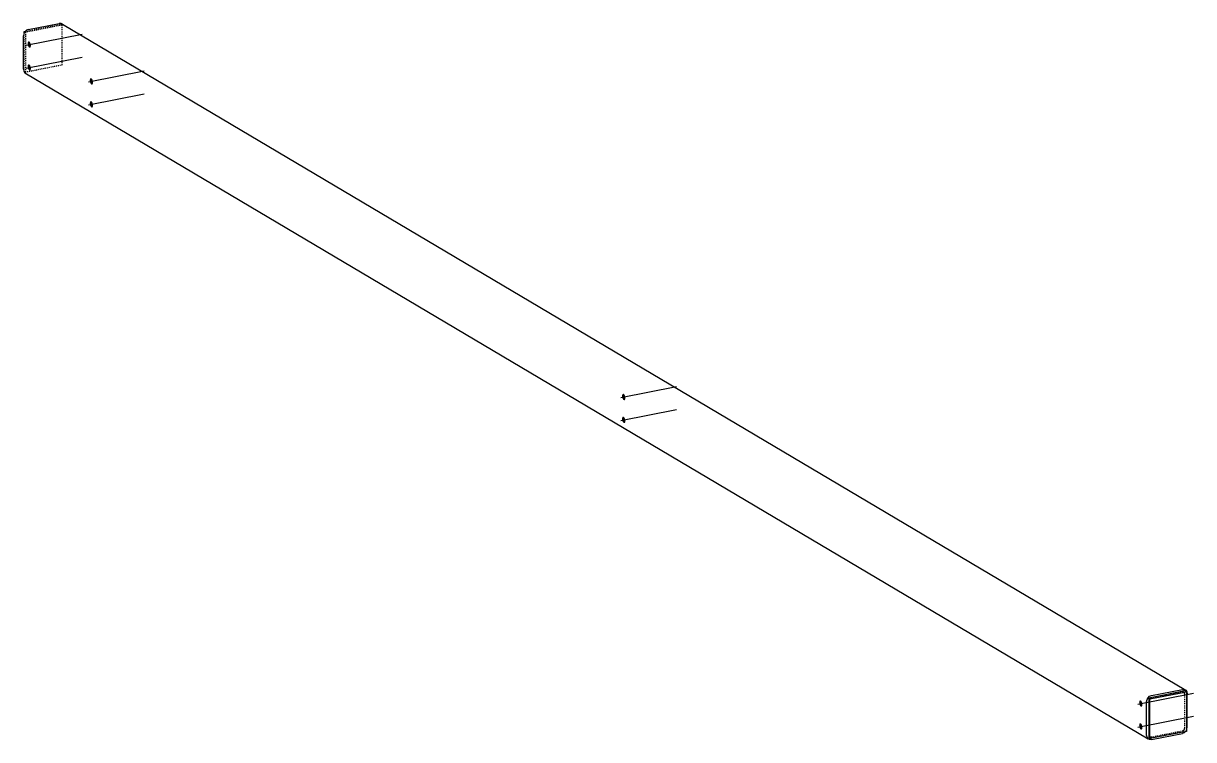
# Model space of a CAD drawing. Header units: millimetres. Extents: x 22 to 23824, y 5 to 1547.
# Drawn here: x 22 to 2517, y 22 to 1547 of the extents above; entities that cross this region are included whole.
import ezdxf

# ---------------------------------------------------------------- set-up
doc = ezdxf.new("R2010")
doc.units = ezdxf.units.MM
doc.linetypes.add('DXK_LINE_DOT2', pattern=[3.9198, 1.9599, -1.9599])
doc.layers.add('STÅL', color=7, linetype='Continuous')

msp = doc.modelspace()

# ---------------------------------------------------------------- hatches: boundary and pattern name
at = {"layer": 'STÅL', "linetype": 'Continuous'}
for points in [[(37.3, 1503), (37.5, 1501.5), (37.6, 1500.1), (37.5, 1498.8), (37.3, 1497.7), (36.9, 1496.7), (36.4, 1496), (35.8, 1495.6), (35.1, 1495.5), (34.4, 1495.6), (33.7, 1496.1), (33, 1496.8), (32.3, 1497.8), (31.7, 1499), (31.2, 1500.3), (30.9, 1501.7), (30.7, 1503.2), (30.6, 1504.6), (30.7, 1505.9), (30.9, 1507), (31.3, 1508), (31.8, 1508.7), (32.4, 1509.1), (33.1, 1509.2), (33.8, 1509.1), (34.5, 1508.6), (35.3, 1507.9), (35.9, 1506.9), (36.5, 1505.7), (37, 1504.4)], [(37.3, 1454.1), (37.5, 1452.7), (37.6, 1451.3), (37.5, 1450), (37.3, 1448.8), (36.9, 1447.9), (36.4, 1447.2), (35.8, 1446.7), (35.1, 1446.6), (34.4, 1446.8), (33.7, 1447.2), (33, 1448), (32.3, 1448.9), (31.7, 1450.1), (31.2, 1451.4), (30.9, 1452.8), (30.7, 1454.3), (30.6, 1455.7), (30.7, 1457), (30.9, 1458.2), (31.3, 1459.1), (31.8, 1459.8), (32.4, 1460.2), (33.1, 1460.4), (33.8, 1460.2), (34.5, 1459.8), (35.3, 1459), (35.9, 1458), (36.5, 1456.9), (37, 1455.5)], [(169.8, 1424.5), (170, 1423.1), (170.1, 1421.6), (170, 1420.3), (169.8, 1419.2), (169.4, 1418.2), (168.9, 1417.5), (168.3, 1417.1), (167.6, 1417), (166.9, 1417.1), (166.2, 1417.6), (165.5, 1418.3), (164.8, 1419.3), (164.2, 1420.5), (163.7, 1421.8), (163.4, 1423.2), (163.2, 1424.7), (163.1, 1426.1), (163.2, 1427.4), (163.4, 1428.5), (163.8, 1429.5), (164.3, 1430.2), (164.9, 1430.6), (165.6, 1430.8), (166.3, 1430.6), (167, 1430.1), (167.8, 1429.4), (168.4, 1428.4), (169, 1427.2), (169.5, 1425.9)], [(169.8, 1375.6), (170, 1374.2), (170.1, 1372.8), (170, 1371.5), (169.8, 1370.3), (169.4, 1369.4), (168.9, 1368.7), (168.3, 1368.2), (167.6, 1368.1), (166.9, 1368.3), (166.2, 1368.7), (165.5, 1369.5), (164.8, 1370.4), (164.2, 1371.6), (163.7, 1372.9), (163.4, 1374.4), (163.2, 1375.8), (163.1, 1377.2), (163.2, 1378.5), (163.4, 1379.7), (163.8, 1380.6), (164.3, 1381.3), (164.9, 1381.8), (165.6, 1381.9), (166.3, 1381.7), (167, 1381.3), (167.8, 1380.5), (168.4, 1379.5), (169, 1378.4), (169.5, 1377)], [(1304.8, 752.1), (1305, 750.7), (1305.1, 749.3), (1305, 748), (1304.8, 746.8), (1304.4, 745.9), (1303.9, 745.2), (1303.3, 744.7), (1302.6, 744.6), (1301.9, 744.8), (1301.2, 745.2), (1300.5, 746), (1299.8, 746.9), (1299.2, 748.1), (1298.7, 749.4), (1298.4, 750.8), (1298.2, 752.3), (1298.1, 753.7), (1298.2, 755), (1298.4, 756.2), (1298.8, 757.1), (1299.3, 757.8), (1299.9, 758.2), (1300.6, 758.4), (1301.3, 758.2), (1302, 757.8), (1302.8, 757), (1303.4, 756), (1304, 754.9), (1304.5, 753.5)], [(1304.8, 703.3), (1305, 701.8), (1305.1, 700.4), (1305, 699.1), (1304.8, 697.9), (1304.4, 697), (1303.9, 696.3), (1303.3, 695.9), (1302.6, 695.7), (1301.9, 695.9), (1301.2, 696.4), (1300.5, 697.1), (1299.8, 698.1), (1299.2, 699.2), (1298.7, 700.6), (1298.4, 702), (1298.2, 703.4), (1298.1, 704.8), (1298.2, 706.1), (1298.4, 707.3), (1298.8, 708.3), (1299.3, 709), (1299.9, 709.4), (1300.6, 709.5), (1301.3, 709.4), (1302, 708.9), (1302.8, 708.2), (1303.4, 707.2), (1304, 706), (1304.5, 704.7)], [(2407.3, 99), (2407.5, 97.6), (2407.6, 96.2), (2407.5, 94.8), (2407.3, 93.7), (2406.9, 92.7), (2406.4, 92), (2405.8, 91.6), (2405.1, 91.5), (2404.4, 91.6), (2403.7, 92.1), (2403, 92.8), (2402.3, 93.8), (2401.7, 95), (2401.2, 96.3), (2400.9, 97.7), (2400.7, 99.2), (2400.6, 100.6), (2400.7, 101.9), (2400.9, 103), (2401.3, 104), (2401.8, 104.7), (2402.4, 105.1), (2403.1, 105.3), (2403.8, 105.1), (2404.5, 104.6), (2405.3, 103.9), (2405.9, 102.9), (2406.5, 101.7), (2407, 100.4)], [(2407.3, 50.1), (2407.5, 48.7), (2407.6, 47.3), (2407.5, 46), (2407.3, 44.8), (2406.9, 43.9), (2406.4, 43.2), (2405.8, 42.7), (2405.1, 42.6), (2404.4, 42.8), (2403.7, 43.2), (2403, 44), (2402.3, 45), (2401.7, 46.1), (2401.2, 47.5), (2400.9, 48.9), (2400.7, 50.3), (2400.6, 51.7), (2400.7, 53), (2400.9, 54.2), (2401.3, 55.1), (2401.8, 55.8), (2402.4, 56.3), (2403.1, 56.4), (2403.8, 56.2), (2404.5, 55.8), (2405.3, 55), (2405.9, 54.1), (2406.5, 52.9), (2407, 51.6)]]:
    msp.add_hatch(color=96, dxfattribs=at).paths.add_polyline_path(points)

# ---------------------------------------------------------------- linework, layer by layer
at = {"layer": 'STÅL', "color": 2, "linetype": 'Continuous'}
for p, q in [((32, 1534.4), (97.8, 1547.4)), ((101.8, 1547.3), (97.8, 1547.4)), ((105.2, 1545.5), (101.8, 1547.3)), ((22.4, 1525.5), (21.6, 1521)), ((24.6, 1529.6), (22.4, 1525.5)), ((23.4, 1529.9), (25.4, 1530.3)), ((23.4, 1529.9), (24.5, 1529.3)), ((23.4, 1527.4), (23.4, 1529.9)), ((28, 1532.7), (24.6, 1529.6)), ((32, 1534.4), (28, 1532.7)), ((105.2, 1545.5), (2500.2, 126.7)), ((21.6, 1449.6), (21.6, 1521)), ((21.6, 1449.6), (22.4, 1445.5)), ((22.4, 1445.5), (24.7, 1442.2)), ((24.7, 1442.2), (2419.7, 23.5)), ((2498.9, 125.1), (2420.9, 109.7)), ((2427, 115.6), (2492.8, 128.6)), ((2492.8, 128.6), (2496.8, 128.5)), ((2496.8, 128.5), (2500.2, 126.7)), ((2498.9, 125.1), (2501.4, 123.6)), ((2500.2, 126.7), (2502.4, 123.5)), ((2416.6, 102.2), (2417.4, 106.7)), ((2416.6, 30.8), (2416.6, 102.2)), ((2417.4, 106.7), (2419.7, 110.8)), ((2419.7, 110.8), (2423, 113.9)), ((2420.9, 109.7), (2420.9, 25.1)), ((2420.9, 109.7), (2423.4, 108.2)), ((2423, 113.9), (2427, 115.6)), ((2423.4, 108.2), (2501.4, 123.6)), ((2423.4, 23.6), (2423.4, 108.2)), ((2501.4, 123.6), (2501.4, 39)), ((2502.4, 123.5), (2503.2, 119.3)), ((2503.2, 47.9), (2503.2, 119.3)), ((2417.4, 26.7), (2416.6, 30.8)), ((2419.7, 23.5), (2417.4, 26.7)), ((2420.9, 25.1), (2423.4, 23.6)), ((2501.4, 39), (2423.4, 23.6)), ((2427, 21.6), (2492.8, 34.6)), ((2496.8, 36.2), (2492.8, 34.6)), ((2499.4, 38.6), (2496.8, 36.2)), ((2501.4, 41.6), (2502.4, 43.5)), ((2502.4, 43.5), (2503.2, 47.9)), ((2423, 21.7), (2419.7, 23.5)), ((2427, 21.6), (2423, 21.7))]:
    msp.add_line(p, q, dxfattribs=at)
at = {"layer": 'STÅL', "color": 7, "linetype": 'DXK_LINE_DOT2'}
for p, q in [((23.4, 1445.4), (23.4, 1527.4)), ((24.5, 1529.3), (25.9, 1528.5)), ((25.4, 1530.3), (101.4, 1545.3)), ((103.9, 1543.9), (25.9, 1528.5)), ((25.9, 1528.5), (25.9, 1443.9)), ((101.4, 1545.3), (103.9, 1543.9)), ((103.9, 1459.3), (103.9, 1543.9)), ((25.9, 1443.9), (103.9, 1459.3)), ((23.4, 1445.4), (25.9, 1443.9)), ((2422.2, 105.5), (2421.8, 103.3)), ((2421.8, 31.8), (2421.8, 103.3)), ((2423.3, 107.5), (2422.2, 105.5)), ((2423.3, 107.5), (2423.4, 107.7)), ((2423.4, 107.7), (2425, 109.1)), ((2425, 109.1), (2427, 109.9)), ((2427, 109.9), (2492.8, 122.9)), ((2492.8, 122.9), (2494.8, 122.9)), ((2494.8, 122.9), (2495.7, 122.4)), ((2495.7, 122.4), (2496.5, 122)), ((2497.6, 120.4), (2496.5, 122)), ((2498, 118.3), (2497.6, 120.4)), ((2498, 46.9), (2498, 118.3)), ((2421.8, 31.8), (2422.2, 29.8)), ((2422.2, 29.8), (2423.3, 28.2)), ((2423.3, 28.2), (2423.4, 28.1)), ((2423.4, 28.1), (2425, 27.3)), ((2425, 27.3), (2427, 27.2)), ((2427, 27.2), (2492.8, 40.2)), ((2492.8, 40.2), (2494.8, 41.1)), ((2494.8, 41.1), (2496.5, 42.6)), ((2496.5, 42.6), (2497.6, 44.7)), ((2497.6, 44.7), (2498, 46.9)), ((2500.2, 39.4), (2499.4, 38.6)), ((2500.2, 39.4), (2501.4, 41.6))]:
    msp.add_line(p, q, dxfattribs=at)
at = {"layer": 'STÅL', "color": 96, "linetype": 'Continuous'}
for p, q in [((27.6, 1501.1), (146.7, 1524.6)), ((27.6, 1452.2), (146.7, 1475.7)), ((160.1, 1422.6), (279.2, 1446.1)), ((160.1, 1373.7), (279.2, 1397.2)), ((1295.1, 750.2), (1414.2, 773.7)), ((1295.1, 701.3), (1414.2, 724.9)), ((2397.6, 97.1), (2516.7, 120.6)), ((2397.6, 48.2), (2516.7, 71.7))]:
    msp.add_line(p, q, dxfattribs=at)

doc.saveas('drawing.dxf')
